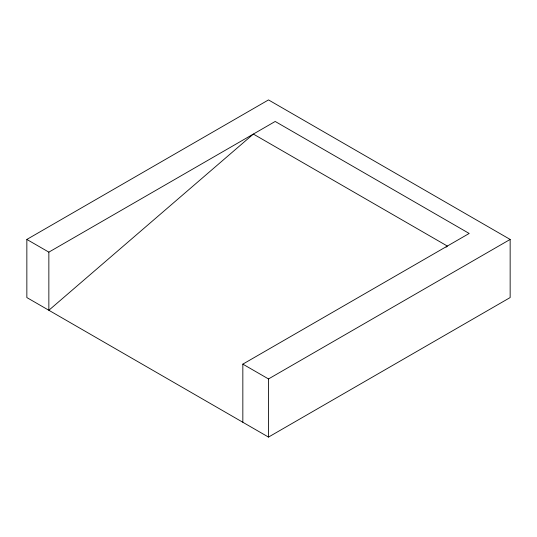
<?xml version="1.0" encoding="UTF-8"?>
<svg xmlns="http://www.w3.org/2000/svg" width="537" height="537" viewBox="0 0 537 537"><rect width="100%" height="100%" fill="white"/><g stroke="black" fill="none" stroke-linecap="round" stroke-linejoin="round"><path stroke-width="0.81" d="M446.072 247.154L447.348 246.06L253.363 134.069L48.854 310.272L48.854 252.142L275.199 121.463L469.184 233.454L242.838 364.133L242.838 422.263M26.85 239.435L268.5 99.916L510.15 239.435L510.15 297.565L268.5 437.084L26.85 297.565L26.85 239.435L48.854 252.142M242.838 364.133L268.5 378.947L510.15 239.435M268.5 378.947L268.5 437.084"/></g></svg>
